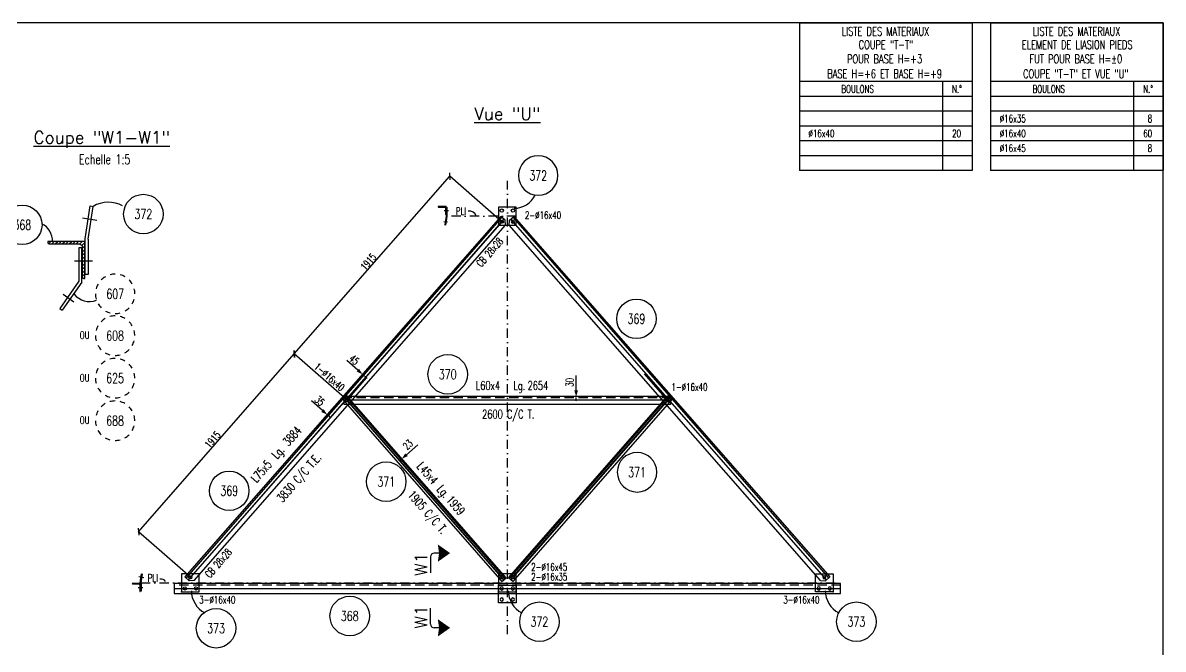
# Model space of a CAD drawing. Extents: x 161763 to 177983, y -133802 to -122322.
# Drawn here: x 168736 to 177983, y -127395 to -122322 of the extents above; entities that cross this region are included whole.
import ezdxf
from ezdxf.enums import TextEntityAlignment as Align

# ---------------------------------------------------------------- set-up
doc = ezdxf.new("R2010")
doc.units = 0
doc.header["$LTSCALE"] = 150
doc.header["$MEASUREMENT"] = 0
doc.linetypes.add('DASHDOT', pattern=[1, 0.5, -0.25, 0, -0.25])
doc.linetypes.add('DASHED', pattern=[0.75, 0.5, -0.25])
doc.layers.get('0').update_dxf_attribs({"linetype": 'CONTINUOUS'})
for name, color, linetype in [('ASSI', 6, 'CONTINUOUS'), ('BOLLINI_1', 7, 'CONTINUOUS'), ('FORI', 2, 'CONTINUOUS'), ('LINEA_ANG', 2, 'CONTINUOUS'), ('LINEE_PIASTRE', 2, 'CONTINUOUS'), ('LM', 7, 'CONTINUOUS'), ('LP', 3, 'CONTINUOUS'), ('LS', 7, 'CONTINUOUS'), ('LSP', 3, 'CONTINUOUS'), ('MZ', 6, 'DASHDOT'), ('PIASTRE', 5, 'CONTINUOUS'), ('QT_MAL', 7, 'CONTINUOUS'), ('QT_MPR', 7, 'CONTINUOUS'), ('TRAT-Y', 7, 'DASHED')]:
    doc.layers.add(name, color=color, linetype=linetype)
doc.styles.add('QUOTE', font='ROMANS8.SHX', dxfattribs={"width": 0.7})
doc.styles.add('RD', font='ROMAND8.SHX', dxfattribs={"width": 0.7})
doc.styles.add('RQL', font='ROMANS8.SHX', dxfattribs={"width": 0.7})
doc.styles.add('RS', font='ROMANS8.shx', dxfattribs={"width": 0.7})
doc.styles.get("Standard").update_dxf_attribs({"font": 'ROMANS8.SHX', "width": 0.7})
doc.dimstyles.new('FRECCE1', dxfattribs={"dimtxt": 60, "dimasz": 6.6667, "dimexe": 0, "dimexo": 0, "dimgap": 1, "dimtad": 1, "dimzin": 0, "dimdsep": 46, "dimtxsty": 'RS', "dimblk1": 'QUOTP', "dimblk2": 'QUOTF', "dimsah": 1, "dimcen": 0, "dimclrd": 2, "dimclre": 2, "dimclrt": 7, "dimadec": 0, "dimazin": 0, "dimtfac": 1, "dimtix": 1, "dimtmove": 2, "dimatfit": 3, "dimldrblk": 'QUOTP', "dimfxl": 1, "dimtolj": 1, "dimtzin": 0, "dimarcsym": 0})
doc.dimstyles.new('TRATTO', dxfattribs={"dimscale": 0, "dimtxt": 60, "dimasz": 40, "dimexe": 0, "dimexo": 0, "dimgap": 10, "dimtad": 1, "dimrnd": 0.5, "dimdsep": 46, "dimtxsty": 'RS', "dimblk1": 'OBLIQUE', "dimblk2": 'OBLIQUE', "dimsah": 1, "dimcen": 0.09, "dimclrd": 2, "dimclre": 2, "dimclrt": 7, "dimadec": 0, "dimazin": 0, "dimtfac": 1, "dimtix": 1, "dimtmove": 2, "dimatfit": 3, "dimfxl": 1, "dimtolj": 1, "dimtzin": 0, "dimarcsym": 0})

# ---------------------------------------------------------------- blocks, each defined once
blk = doc.blocks.new('ASSE98')
blk.add_line((0, 0), (1, 0))
at = {"color": 7, "style": 'QUOTE', "width": 0.5, "flags": 1}
for tag, p in [('TI', (1.3831, 6.8273)), ('DI_S', (1.3831, 6.4218)), ('D_S', (1.3831, 6.0209)), ('E_S', (1.3831, 5.6806)), ('NFORI', (1.3645, 5.2979)), ('ALAR', (1.3635, 4.9325)), ('FAM', (1.3775, 4.5465)), ('ALA', (1.3831, 4.1926)), ('DISP2', (1.3831, 3.8497)), ('DISP1', (1.3831, 3.5069)), ('PINZAF', (1.3831, 3.164)), ('PINZAI', (1.3831, 2.8211)), ('TRP', (1.3831, 2.4783)), ('NP', (1.3831, 2.1354)), ('SV', (1.3831, 1.7926)), ('PESO', (1.3831, 1.4497)), ('QUA', (1.3831, 1.1069)), ('LUN', (1.3831, 0.764)), ('PROF', (1.3831, 0.4211)), ('POS', (1.3831, 0.0783))]:
    blk.add_attdef(tag, p, '', height=0.2, dxfattribs=at)
at = {"color": 7, "flags": 1}
for tag, p in [('LAV1', (3.0743, 6.8285)), ('LAV2', (3.0743, 6.4951)), ('LAV3', (3.0743, 6.1618)), ('LAV4', (3.0743, 5.8285)), ('LAV5', (3.0743, 5.4951)), ('LAV6', (3.0743, 5.1618)), ('LAV7', (3.0743, 4.8285)), ('LAV8', (3.0743, 4.4951)), ('LAV9', (3.0743, 4.1618)), ('LAV10', (3.0743, 3.8285))]:
    blk.add_attdef(tag, p, '', height=0.2, dxfattribs=at)
blk = doc.blocks.new('16')
blk.add_circle((0, 0), 1)
blk = doc.blocks.new('MRKR_98')
blk.add_point((0, 0))
at = {"color": 7, "style": 'QUOTE', "width": 0.5, "flags": 1}
for tag, p in [('AUX2', (3.71, 4.93)), ('NFORI', (3.72, 5.3)), ('TI', (3.73, 6.83)), ('DI_S', (3.73, 6.42)), ('D_S', (3.73, 6.02)), ('E_S', (3.73, 5.68)), ('FAM', (3.73, 4.55)), ('AUX1', (3.73, 4.19)), ('COMMESSA', (3.73, 3.85)), ('MD', (3.73, 3.51)), ('MP', (3.73, 3.16)), ('LARGHEZZA', (3.73, 2.82)), ('SPESSORE', (3.73, 2.48)), ('NP', (3.73, 2.14)), ('SV', (3.73, 1.79)), ('PESO', (3.73, 1.45)), ('QUA', (3.73, 1.11)), ('LUN', (3.73, 0.76)), ('PROF', (3.73, 0.42)), ('POS', (3.73, 0.08))]:
    blk.add_attdef(tag, p, '', height=0.2, dxfattribs=at)
at = {"color": 7, "flags": 1}
for tag, p in [('LAV1', (5.26, 6.88)), ('LAV2', (5.26, 6.55)), ('LAV3', (5.26, 6.21)), ('LAV4', (5.26, 5.88)), ('LAV5', (5.26, 5.55)), ('LAV6', (5.26, 5.21)), ('LAV7', (5.26, 4.88)), ('LAV8', (5.26, 4.55)), ('LAV9', (5.26, 4.21)), ('LAV10', (5.26, 3.88))]:
    blk.add_attdef(tag, p, '', height=0.2, dxfattribs=at)
blk = doc.blocks.new('xxx')
blk.add_circle((0, 0), 8)
at = {"color": 3, "style": 'RQL', "width": 0.7}
blk.add_attdef('POS', text='', height=4, dxfattribs=at).set_placement((0, 0), align=Align.MIDDLE)
at = {"style": 'RQL', "width": 0.7, "flags": 1}
for tag, p in [('POS1', (-0.39, -5.42)), ('TIPO', (-0.39, -8.66))]:
    blk.add_attdef(tag, p, '', height=2, dxfattribs=at)
blk = doc.blocks.new('QUOTP')
at = {"layer": 'ASSI', "color": 2, "const_width": 1.07}
blk.add_lwpolyline([(-0.5, 0, 1), (0.5, 0, 1)], format="xyb", close=True, dxfattribs=at)
blk = doc.blocks.new('QUOTF')
at = {"layer": 'LS', "color": 2}
blk.add_line((7.5, 0), (25.5, 0), dxfattribs=at)
blk.add_solid([(7.5, 2.25), (0, 0), (7.5, -2.25)], dxfattribs=at)
blk = doc.blocks.new('*D60')
at = {"layer": 'QT_MAL', "color": 2, "lineweight": -2, "transparency": 16777216}
blk.add_line((173222.6, -125373.2), (173222.6, -125356.6), dxfattribs=at)
at = {"layer": 'QT_MAL', "color": 2, "lineweight": -2, "transparency": 16777216, "xscale": 6.6667, "yscale": 6.6667, "zscale": 6.6667}
for name, p, rotation in [('QUOTF', (173222.6, -125349.9), 90.00000000000031), ('QUOTP', (173222.6, -125379.9), 270.0000000000003)]:
    blk.add_blockref(name, p, dxfattribs=dict(at, rotation=rotation))
at = {"layer": 'QT_MAL', "color": 7, "transparency": 16777216, "insert": (173170.1, -125234.4), "char_height": 60, "attachment_point": 5, "rotation": 90, "style": 'RS'}
blk.add_mtext('\\A1;30', dxfattribs=at)
blk = doc.blocks.new('*D61')
at = {"layer": 'QT_MAL', "color": 2, "lineweight": -2, "transparency": 16777216}
blk.add_line((171518.9, -125194), (171495.1, -125173.1), dxfattribs=at)
at = {"layer": 'QT_MAL', "color": 2, "lineweight": -2, "transparency": 16777216, "xscale": 6.6667, "yscale": 6.6667, "zscale": 6.6667}
for name, p, rotation in [('QUOTF', (171490.1, -125168.7), 138.758625693155), ('QUOTP', (171524, -125198.4), 318.758625693155)]:
    blk.add_blockref(name, p, dxfattribs=dict(at, rotation=rotation))
at = {"layer": 'QT_MAL', "color": 7, "transparency": 16777216, "insert": (171423.4, -125051.6), "char_height": 60, "attachment_point": 5, "rotation": 318.75863, "style": 'RS'}
blk.add_mtext('\\A1;45', dxfattribs=at)
blk = doc.blocks.new('*D62')
at = {"layer": 'QT_MAL', "color": 2, "lineweight": -2, "transparency": 16777216}
blk.add_line((171224.6, -125514.5), (171208.4, -125500.2), dxfattribs=at)
at = {"layer": 'QT_MAL', "color": 2, "lineweight": -2, "transparency": 16777216, "xscale": 6.6667, "yscale": 6.6667, "zscale": 6.6667}
for name, p, rotation in [('QUOTF', (171203.3, -125495.8), 138.758625693155), ('QUOTP', (171229.7, -125518.9), 318.758625693155)]:
    blk.add_blockref(name, p, dxfattribs=dict(at, rotation=rotation))
at = {"layer": 'QT_MAL', "color": 7, "transparency": 16777216, "insert": (171142.6, -125384.9), "char_height": 60, "attachment_point": 5, "rotation": 318.75863, "style": 'RS'}
blk.add_mtext('\\A1;35', dxfattribs=at)
blk = doc.blocks.new('*D63')
at = {"layer": 'QT_MAL', "color": 2, "lineweight": -2, "transparency": 16777216}
blk.add_line((171797.5, -125864), (171804.8, -125857.6), dxfattribs=at)
at = {"layer": 'QT_MAL', "color": 2, "lineweight": -2, "transparency": 16777216, "xscale": 6.6667, "yscale": 6.6667, "zscale": 6.6667}
for name, p, rotation in [('QUOTF', (171809.8, -125853.2), 41.20202957167411), ('QUOTP', (171792.5, -125868.4), 221.2020295716741)]:
    blk.add_blockref(name, p, dxfattribs=dict(at, rotation=rotation))
at = {"layer": 'QT_MAL', "color": 7, "transparency": 16777216, "insert": (171857.7, -125738.9), "char_height": 60, "attachment_point": 5, "rotation": 41.20203, "style": 'RS'}
blk.add_mtext('\\A1;23', dxfattribs=at)
blk = doc.blocks.new('_OBLIQUE')
at = {"color": 0, "linetype": 'ByBlock'}
blk.add_line((-0.5, -0.5), (0.5, 0.5), dxfattribs=at)
blk = doc.blocks.new('*D22')
at = {"layer": 'QT_MPR', "color": 2, "lineweight": -2, "transparency": 16777216}
for p, q in [((169674.3, -126444.6), (170936.8, -125004.6)), ((171364.8, -125379.9), (170936.8, -125004.6)), ((170094.9, -126813.3), (169674.3, -126444.6))]:
    blk.add_line(p, q, dxfattribs=at)
at = {"layer": 'QT_MPR', "color": 2, "lineweight": -2, "transparency": 16777216, "xscale": 40, "yscale": 40, "zscale": 40}
for p, rotation in [((170936.8, -125004.6), 48.75862569315498), ((169674.3, -126444.6), 228.758625693155)]:
    blk.add_blockref('_OBLIQUE', p, dxfattribs=dict(at, rotation=rotation))
at = {"layer": 'QT_MPR', "color": 7, "transparency": 16777216, "insert": (170275.5, -125698.2), "char_height": 60, "attachment_point": 5, "rotation": 48.75863, "style": 'RS'}
blk.add_mtext('\\A1;1915', dxfattribs=at)
blk = doc.blocks.new('*D23')
at = {"layer": 'QT_MPR', "color": 2, "lineweight": -2, "transparency": 16777216}
for p, q in [((170936.8, -125004.6), (172199.2, -123564.6)), ((172619.8, -123933.3), (172199.2, -123564.6)), ((171364.8, -125379.9), (170936.8, -125004.6))]:
    blk.add_line(p, q, dxfattribs=at)
at = {"layer": 'QT_MPR', "color": 2, "lineweight": -2, "transparency": 16777216, "xscale": 40, "yscale": 40, "zscale": 40}
for p, rotation in [((172199.2, -123564.6), 48.75862569315498), ((170936.8, -125004.6), 228.758625693155)]:
    blk.add_blockref('_OBLIQUE', p, dxfattribs=dict(at, rotation=rotation))
at = {"layer": 'QT_MPR', "color": 7, "transparency": 16777216, "insert": (171537.9, -124258.2), "char_height": 60, "attachment_point": 5, "rotation": 48.75863, "style": 'RS'}
blk.add_mtext('\\A1;1915', dxfattribs=at)
blk = doc.blocks.new('bull')
at = {"style": 'RS', "width": 0.7, "flags": 1}
for tag, p in [('NN', (-12.25, 0)), ('DIAMETRO', (0, -4.86)), ('SERRAGGIO', (0, -9.71)), ('LUNGHEZZA', (0, -14.57)), ('NB', (0, -19.43)), ('TIPO', (0, -24.12)), ('EL', (-0.14, -29))]:
    blk.add_attdef(tag, p, '', height=3, dxfattribs=at)
at = {"style": 'RS', "width": 0.7}
blk.add_attdef('BULLONE', (0, 0), '', height=3, dxfattribs=at)
blk = doc.blocks.new('zzz')
at = {"linetype": 'Continuous'}
for start, end in [(120, 135), (90, 105), (60, 75), (30, 45), (180, 195), (150, 165), (0, 15), (210, 225), (330, 345), (240, 255), (270, 285), (300, 315)]:
    blk.add_arc((0, 0), 8, start, end, dxfattribs=at)
at = {"color": 3, "style": 'RQL', "width": 0.7}
blk.add_attdef('POS1', text='', height=4, dxfattribs=at).set_placement((0, 0), align=Align.MIDDLE)
at = {"style": 'RQL', "width": 0.7, "flags": 1}
blk.add_attdef('TIPO', (0, -8), '', height=3, dxfattribs=at)

msp = doc.modelspace()

# ---------------------------------------------------------------- hatches: boundary and pattern name
at = {"layer": 'LS'}
h = msp.add_hatch(dxfattribs=at)
h.set_pattern_fill('_U', color=6, scale=5, angle=225, style=0, pattern_type=0)
h.set_pattern_definition([(225, (263211.027, -138182.0707), (3.5355339, -3.5355339), [])])
edge = h.paths.add_edge_path()
edge.add_line((172168.001, -123810.295), (172103.001, -123810.295))
edge.add_line((172103.001, -123810.295), (172103.001, -123811.295))
edge.add_arc((172106.001, -123811.295), 3, 180, 270)
edge.add_line((172106.001, -123814.295), (172158.001, -123814.295))
edge.add_arc((172158.001, -123820.295), 6, 360, 450, ccw=False)
edge.add_line((172164.001, -123820.295), (172164.001, -123872.295))
edge.add_arc((172167.001, -123872.295), 3, 180, 270)
edge.add_line((172167.001, -123875.295), (172168.001, -123875.295))
edge.add_line((172168.001, -123875.295), (172168.001, -123810.295))
h = msp.add_hatch(dxfattribs=at)
h.set_pattern_fill('_U', color=6, scale=20, angle=225, style=0, pattern_type=0)
h.set_pattern_definition([(225, (1268993.39, -348983.074), (14.14213562, -14.14213562), [])])
edge = h.paths.add_edge_path()
edge.add_line((169238.004, -124093.72), (168938.004, -124093.72))
edge.add_line((168938.004, -124093.72), (168938.004, -124100.72))
edge.add_arc((168951.004, -124100.72), 13, 180, 270)
edge.add_line((168951.004, -124113.72), (169192.004, -124113.72))
edge.add_arc((169192.004, -124139.72), 26, 360, 450, ccw=False)
edge.add_line((169218.004, -124139.72), (169218.004, -124380.72))
edge.add_arc((169231.004, -124380.72), 13, 180, 270)
edge.add_line((169231.004, -124393.72), (169238.004, -124393.72))
edge.add_line((169238.004, -124393.72), (169238.004, -124093.72))
h = msp.add_hatch(dxfattribs=at)
h.set_pattern_fill('_U', color=6, scale=5, angle=225, style=0, pattern_type=0)
h.set_pattern_definition([(225, (260667.8845, -141235.0707), (3.5355339, -3.5355339), [])])
edge = h.paths.add_edge_path()
edge.add_line((169688.349, -126863.295), (169623.349, -126863.295))
edge.add_line((169623.349, -126863.295), (169623.349, -126864.295))
edge.add_arc((169626.349, -126864.295), 3, 180, 270)
edge.add_line((169626.349, -126867.295), (169678.349, -126867.295))
edge.add_arc((169678.349, -126873.295), 6, 360, 450, ccw=False)
edge.add_line((169684.349, -126873.295), (169684.349, -126925.295))
edge.add_arc((169687.349, -126925.295), 3, 180, 270)
edge.add_line((169687.349, -126928.295), (169688.349, -126928.295))
edge.add_line((169688.349, -126928.295), (169688.349, -126863.295))

# ---------------------------------------------------------------- linework, layer by layer
at = {"layer": 'LINEA_ANG'}
for p, q in [((172611.263, -123889.919), (170050.804, -126810.451)), ((172646.605, -123920.903), (172611.263, -123889.919)), ((172682.96, -123920.903), (172718.301, -123889.919)), ((172718.301, -123889.919), (175278.76, -126810.451)), ((170125.658, -126838.839), (172649.2, -123960.416)), ((172649.2, -123960.416), (172646.605, -123920.903)), ((172680.364, -123960.416), (172682.96, -123920.903)), ((175203.906, -126838.839), (172680.364, -123960.416)), ((171364.448, -125344.524), (171330.59, -125374.166)), ((171330.59, -125374.166), (172621.015, -126848.101)), ((173991.725, -125349.887), (171337.725, -125349.887)), ((171337.725, -125349.887), (171337.725, -125409.887)), ((172654.872, -126818.459), (171364.448, -125344.524)), ((172674.692, -126818.459), (173965.117, -125344.524)), ((173998.974, -125374.166), (172708.549, -126848.101)), ((173965.117, -125344.524), (173998.974, -125374.166)), ((173991.725, -125409.887), (173991.725, -125349.887)), ((171337.725, -125409.887), (173991.725, -125409.887)), ((175366.857, -126863.295), (169962.857, -126863.295)), ((169962.857, -126863.295), (169962.857, -126943.295)), ((170050.804, -126810.451), (170086.145, -126841.435)), ((170125.658, -126838.839), (170086.145, -126841.435)), ((172621.015, -126848.101), (172654.872, -126818.459)), ((172708.549, -126848.101), (172674.692, -126818.459)), ((175203.906, -126838.839), (175243.419, -126841.435)), ((175278.76, -126810.451), (175243.419, -126841.435)), ((175366.857, -126943.295), (175366.857, -126863.295)), ((169962.857, -126943.295), (175366.857, -126943.295))]:
    msp.add_line(p, q, dxfattribs=at)
at = {"layer": 'LINEA_ANG', "color": 2}
for p, q in [((172619.911, -123897.501), (170059.451, -126818.032)), ((172709.653, -123897.501), (175270.113, -126818.032)), ((172648.477, -126824.058), (171358.052, -125350.123)), ((172681.087, -126824.058), (173971.512, -125350.123))]:
    msp.add_line(p, q, dxfattribs=at)
at = {"layer": 'LINEE_PIASTRE'}
for p, q in [((172736.782, -123816.295), (172592.782, -123816.295)), ((172592.782, -123816.295), (172592.782, -123960.295)), ((172736.782, -123960.295), (172736.782, -123816.295)), ((172592.782, -123960.295), (172736.782, -123960.295)), ((170166.857, -126786.295), (170022.857, -126786.295)), ((170022.857, -126786.295), (170022.857, -126930.295)), ((170166.857, -126930.295), (170166.857, -126786.295)), ((172736.782, -126786.295), (172592.782, -126786.295)), ((172592.782, -126786.295), (172592.782, -126930.295)), ((172736.782, -126930.295), (172736.782, -126786.295)), ((175162.707, -126930.295), (175162.707, -126786.295)), ((175162.707, -126786.295), (175306.707, -126786.295)), ((175306.707, -126786.295), (175306.707, -126930.295)), ((170022.857, -126930.295), (170166.857, -126930.295)), ((172592.782, -126876.295), (172736.782, -126876.295)), ((172592.782, -127020.295), (172592.782, -126876.295)), ((172592.782, -126930.295), (172736.782, -126930.295)), ((172736.782, -126876.295), (172736.782, -127020.295)), ((175306.707, -126930.295), (175162.707, -126930.295)), ((172736.782, -127020.295), (172592.782, -127020.295))]:
    msp.add_line(p, q, dxfattribs=at)
at = {"layer": 'LP'}
for p, q in [((175032.683, -122322.455), (175032.683, -123518.371)), ((175032.683, -122322.455), (176432.683, -122322.455)), ((176432.683, -122322.455), (176432.683, -123518.371)), ((176582.683, -122322.455), (176582.683, -123518.371)), ((176582.683, -122322.455), (177982.683, -122322.455)), ((177982.683, -122322.455), (177982.683, -123518.371)), ((176432.683, -122798.439), (175032.683, -122798.439)), ((177982.683, -122798.439), (176582.683, -122798.439)), ((176432.683, -122918.422), (175032.683, -122918.422)), ((177982.683, -122918.422), (176582.683, -122918.422)), ((176432.683, -123518.371), (175032.683, -123518.371)), ((177982.683, -123518.371), (176582.683, -123518.371))]:
    msp.add_line(p, q, dxfattribs=at)
at = {"layer": 'LS', "color": 3}
for p, q in [((176192.413, -122798.439), (176192.413, -123518.371)), ((176192.413, -122798.439), (176192.413, -123518.371)), ((177742.413, -122798.439), (177742.413, -123518.371)), ((177742.413, -122798.439), (177742.413, -123518.371))]:
    msp.add_line(p, q, dxfattribs=at)
at = {"layer": 'LS', "color": 6}
for p, q in [((176432.683, -123038.405), (175032.683, -123038.405)), ((177982.683, -123038.405), (176582.683, -123038.405)), ((176432.683, -123158.405), (175032.683, -123158.405)), ((176432.683, -123158.405), (175032.683, -123158.405)), ((177982.683, -123158.405), (176582.683, -123158.405)), ((177982.683, -123158.405), (176582.683, -123158.405)), ((176432.683, -123278.388), (175032.683, -123278.388)), ((177982.683, -123278.388), (176582.683, -123278.388)), ((176432.683, -123398.388), (175032.683, -123398.388)), ((176432.683, -123398.388), (175032.683, -123398.388)), ((177982.683, -123398.388), (176582.683, -123398.388)), ((177982.683, -123398.388), (176582.683, -123398.388)), ((169335.344, -123922.467), (169220.819, -123904.945)), ((172152.905, -123842.795), (172188.062, -123842.795)), ((172619.782, -123933.295), (170094.857, -126813.295)), ((172149.904, -123931.05), (172178.847, -123935.478)), ((169302.273, -124253.72), (169154.056, -124253.72)), ((169062.108, -124521.324), (169149.75, -124582.673)), ((171364.839, -125379.887), (171523.989, -125198.357)), ((173964.725, -125379.887), (173775.676, -125164.252)), ((173964.725, -125379.887), (171364.839, -125379.887)), ((172619.782, -126813.295), (171364.839, -125379.887)), ((172709.782, -126813.295), (173964.725, -125379.887)), ((169717.738, -126816.35), (169677.635, -126810.214)), ((169709.063, -126898.295), (169672.009, -126898.295)), ((169962.707, -126903.295), (175366.707, -126903.295))]:
    msp.add_line(p, q, dxfattribs=at)
at = {"layer": 'LS', "color": 2}
for p, q in [((169242.004, -124071.895), (169282.812, -123805.173)), ((169266.004, -124073.72), (169306.536, -123808.803)), ((169282.812, -123805.173), (169306.536, -123808.803)), ((172168.001, -123888.295), (172157.112, -123959.467)), ((172174.001, -123888.751), (172163.042, -123960.374)), ((172168.001, -123815.795), (172168.001, -123888.295)), ((172168.001, -123815.795), (172174.001, -123815.795)), ((172174.001, -123815.795), (172174.001, -123888.751)), ((172163.042, -123960.374), (172157.112, -123959.467)), ((169242.004, -124361.72), (169242.004, -124071.895)), ((169266.004, -124073.72), (169266.004, -124361.72)), ((169190.004, -124145.72), (169190.004, -124415.546)), ((169214.004, -124145.72), (169190.004, -124145.72)), ((169214.004, -124423.111), (169214.004, -124145.72)), ((169266.004, -124361.72), (169242.004, -124361.72)), ((169190.004, -124415.546), (169036.316, -124635.1)), ((169214.004, -124423.111), (169055.977, -124648.863)), ((169036.316, -124635.1), (169055.977, -124648.863)), ((169688.349, -126857.839), (169699.307, -126786.216)), ((169688.349, -126925.295), (169688.349, -126857.839)), ((169694.349, -126858.295), (169705.238, -126787.123)), ((169694.349, -126858.295), (169694.349, -126925.295)), ((169699.307, -126786.216), (169705.238, -126787.123)), ((169694.349, -126925.295), (169688.349, -126925.295))]:
    msp.add_line(p, q, dxfattribs=at)
at = {"layer": 'LS', "color": 8}
msp.add_lwpolyline([(161762.683, -122322.455), (161762.683, -133802.455), (174482.683, -133802.455), (174482.683, -132202.455), (177982.683, -132202.455), (177982.683, -122322.455), (161762.683, -122322.455)], close=True, dxfattribs=at)
at = {"layer": 'LS', "color": 2}
for points in [[(172168.001, -123810.295), (172103.001, -123810.295), (172103.001, -123811.295, 0.41421356), (172106.001, -123814.295), (172158.001, -123814.295, -0.41421356), (172164.001, -123820.295), (172164.001, -123872.295, 0.41421356), (172167.001, -123875.295), (172168.001, -123875.295)], [(169238.004, -124093.72), (168938.004, -124093.72), (168938.004, -124100.72, 0.41421356), (168951.004, -124113.72), (169192.004, -124113.72, -0.41421356), (169218.004, -124139.72), (169218.004, -124380.72, 0.41421356), (169231.004, -124393.72), (169238.004, -124393.72)], [(169688.349, -126863.295), (169623.349, -126863.295), (169623.349, -126864.295, 0.41421356), (169626.349, -126867.295), (169678.349, -126867.295, -0.41421356), (169684.349, -126873.295), (169684.349, -126925.295, 0.41421356), (169687.349, -126928.295), (169688.349, -126928.295)]]:
    msp.add_lwpolyline(points, format="xyb", close=True, dxfattribs=at)
at = {"layer": 'LS', "color": 6}
for centre, radius, start, end in [((172721.149, -123635.617), 188.508, 269.9178603, 334.3360828), ((169430.345, -124022.684), 247.131, 62.2938219, 120.0651566), ((172360.09, -123901.695), 54.907, 14.1257191, 102.5425194), ((168810.493, -124096.286), 167.53, 0.8773729, 61.1148731), ((169274.017, -124425.063), 154.299, 217.6008596, 292.4191311), ((169856.765, -126868.723), 41.18, 30.3170104, 102.5425194), ((170305.45, -126921.465), 202.58, 180.0995782, 242.5129449), ((172875.376, -126921.465), 202.58, 180.0995782, 242.5129449), ((175445.301, -126921.465), 202.58, 180.0995782, 242.5129449)]:
    msp.add_arc(centre, radius, start, end, dxfattribs=at)
at = {"layer": 'LSP'}
for p, q in [((172041.113, -126647.341), (172041.113, -126777.341)), ((172119.256, -126617.341), (172071.113, -126617.341)), ((172041.113, -127192.693), (172041.113, -127062.693)), ((172119.256, -127222.693), (172071.113, -127222.693))]:
    msp.add_line(p, q, dxfattribs=at)
for centre, start, end in [((172071.113, -126647.341), 90, 180), ((172071.113, -127192.693), 180, 270)]:
    msp.add_arc(centre, 30, start, end, dxfattribs=at)
for points in [[(172201.113, -126617.341), (172101.113, -126547.341), (172111.113, -126617.341)], [(172201.113, -126617.341), (172101.113, -126687.341), (172111.113, -126617.341)], [(172201.113, -127222.693), (172101.113, -127152.693), (172111.113, -127222.693)], [(172201.113, -127222.693), (172101.113, -127292.693), (172111.113, -127222.693)]]:
    msp.add_solid(points, dxfattribs=at)
at = {"layer": 'MZ'}
for p, q in [((172664.782, -127275.002), (172664.782, -123601.049)), ((172736.782, -123888.295), (172168.001, -123888.295)), ((169694.349, -126858.295), (175366.857, -126858.295))]:
    msp.add_line(p, q, dxfattribs=at)
at = {"layer": 'TRAT-Y'}
for p, q in [((173991.725, -125358.887), (171337.725, -125358.887)), ((175366.857, -126875.795), (169962.857, -126875.795))]:
    msp.add_line(p, q, dxfattribs=at)

# ---------------------------------------------------------------- block references
at = {"layer": 'ASSI'}
ref = msp.add_blockref('ASSE98', (172637.581, -123912.993), dxfattribs=dict(at, xscale=3884, zscale=3884, rotation=228.758625693155))
ref.add_attrib('PROF', 'L75x5', (170630.764, -126052.538), dxfattribs={"layer": '0', "color": 2, "height": 70, "rotation": 48.7586257, "style": 'QUOTE', "width": 0.7})
ref.add_attrib('LUN', '3884', (170890.771, -125755.966), dxfattribs={"layer": '0', "color": 2, "height": 70, "rotation": 48.7586257, "style": 'QUOTE', "width": 0.7})
ref.add_attrib('PESO', '3830 C/C T.E.', (170841.356, -126212.208), dxfattribs={"layer": '0', "color": 2, "height": 70, "rotation": 48.7586257, "style": 'QUOTE', "width": 0.7})
ref.add_attrib('SV', 'Lg.', (170798.923, -125860.73), dxfattribs={"layer": '0', "color": 2, "height": 70, "rotation": 48.7586257, "style": 'QUOTE', "width": 0.7})
ref.add_attrib('LAV1', 'CB 28x28', (172452.314, -124305.617), dxfattribs={"layer": '0', "color": 7, "height": 60, "rotation": 48.7586257, "width": 0.7})
ref.add_attrib('LAV2', 'CB 28x28', (170252.275, -126823.194), dxfattribs={"layer": '0', "color": 7, "height": 60, "rotation": 48.7586257, "width": 0.7})
for p, xscale, zscale, rotation in [((175252.442, -126833.524), 3884, 3884, 131.241374306845), ((173982.422, -125359.674), 1959, 1959, 228.7979704283258), ((175366.857, -126863.295), 5403.999999999997, 5403.999999999997, 179.999999999995)]:
    msp.add_blockref('ASSE98', p, dxfattribs=dict(at, xscale=xscale, zscale=zscale, rotation=rotation))
ref = msp.add_blockref('ASSE98', (173991.725, -125379.887), dxfattribs=dict(at, xscale=2654, zscale=2654, rotation=180.0000000000003))
ref.add_attrib('PROF', 'L60x4', (172408.961, -125295.395), dxfattribs={"layer": '0', "color": 2, "height": 70, "style": 'QUOTE', "width": 0.7})
ref.add_attrib('LUN', '2654', (172828.715, -125295.395), dxfattribs={"layer": '0', "color": 2, "height": 70, "style": 'QUOTE', "width": 0.7})
ref.add_attrib('PESO', '2600 C/C T.', (172460.019, -125527.065), dxfattribs={"layer": '0', "color": 2, "height": 70, "style": 'QUOTE', "width": 0.7})
ref.add_attrib('SV', 'Lg.', (172713.769, -125295.395), dxfattribs={"layer": '0', "color": 2, "height": 70, "style": 'QUOTE', "width": 0.7})
ref = msp.add_blockref('ASSE98', (172637.567, -126833.61), dxfattribs=dict(at, xscale=1959, zscale=1959, rotation=131.2020295716742))
ref.add_attrib('PROF', 'L45x4', (171925.992, -125918.222), dxfattribs={"layer": '0', "color": 2, "height": 70, "rotation": 311.2020296, "style": 'QUOTE', "width": 0.7})
ref.add_attrib('LUN', '1959', (172164.564, -126190.721), dxfattribs={"layer": '0', "color": 2, "height": 70, "rotation": 311.2020296, "style": 'QUOTE', "width": 0.7})
ref.add_attrib('PESO', '1905 C/C T.', (171852.367, -126149.02), dxfattribs={"layer": '0', "color": 2, "height": 70, "rotation": 311.2020296, "style": 'QUOTE', "width": 0.7})
ref.add_attrib('SV', 'Lg.', (172088.088, -126103.37), dxfattribs={"layer": '0', "color": 2, "height": 70, "rotation": 311.2020296, "style": 'QUOTE', "width": 0.7})
at = {"layer": 'BOLLINI_1'}
ref = msp.add_blockref('xxx', (172915.16, -123559.084), dxfattribs=dict(at, xscale=-20, yscale=20, zscale=20))
ref.add_attrib('POS', '372', dxfattribs={"layer": '0', "color": 3, "height": 80, "style": 'RQL', "width": 0.7}).set_placement((172915.16, -123559.084), align=Align.MIDDLE)
for p, xscale, yscale, zscale, values in [((169713.359, -123871.095), 19.99800000000225, 19.99800000000225, 19.99800000000225, {'POS': '372'}), ((168731.696, -123958.727), 19.99800000000225, 19.99800000000225, 19.99800000000225, {'POS': '368'}), ((173711.716, -124720.052), 20, 20, 20, {'POS': '369'}), ((172181.12, -125169.301), 20, 20, 20, {'POS': '370'}), ((171682.762, -126038.639), 20, 20, 20, {'POS': '371'}), ((170409.706, -126112.522), 20, 20, 20, {'POS': '369'}), ((171386.479, -127126.679), 20, 20, 20, {'POS': '368'}), ((172924.924, -127172.85), 20, 20, 20, {'POS': '372'}), ((175494.849, -127172.85), 20, 20, 20, {'POS': '373'}), ((170302.747, -127226.174), 20, 20, 20, {'POS': '373'})]:
    msp.add_blockref('xxx', p, dxfattribs=dict(at, xscale=xscale, yscale=yscale, zscale=zscale)).add_auto_attribs(values)
ref = msp.add_blockref('xxx', (173716.298, -125962.463), dxfattribs=dict(at, xscale=-20, yscale=20, zscale=20))
ref.add_attrib('POS', '371', dxfattribs={"layer": '0', "color": 3, "height": 80, "style": 'RQL', "width": 0.7}).set_placement((173716.298, -125962.463), align=Align.MIDDLE)
at = {"layer": 'FORI', "yscale": 13, "zscale": 13}
for p, xscale, rotation in [((172619.782, -123843.295), 13, 44.9999999999959), ((172709.782, -123843.295), 13, 44.9999999999959), ((172619.782, -126813.295), 13, 44.99999999999181), ((172709.782, -126813.295), 13, 44.99999999999181), ((170049.857, -126903.295), 13, 45.00000000000658), ((170139.857, -126903.295), 13, 45.00000000000658), ((172619.782, -126903.295), -13, 134.9999999999983), ((172709.782, -126903.295), -13, 134.9999999999983), ((175189.707, -126903.295), -13, 314.9999999999934), ((175279.707, -126903.295), -13, 314.9999999999934), ((172619.782, -126993.295), -13, 134.9999999999983), ((172709.782, -126993.295), -13, 134.9999999999983)]:
    msp.add_blockref('16', p, dxfattribs=dict(at, xscale=xscale, rotation=rotation))
for p, xscale in [((172619.782, -123933.295), 13), ((172709.782, -123933.295), -13), ((171364.839, -125379.887), 13), ((173964.725, -125379.887), -13), ((170094.857, -126813.295), 13), ((175234.707, -126813.295), -13)]:
    msp.add_blockref('16', p, dxfattribs=dict(at, xscale=xscale))
at = {"layer": 'LS', "color": 7, "xscale": 20, "yscale": 20, "zscale": 20}
for p, values in [((172807.488, -123910.564), {'BULLONE': '2-%%c16x40                '}), ((173994.722, -125302.293), {'BULLONE': '1-%%c16x40                '}), ((172857.751, -126759.8), {'BULLONE': '2-%%c16x45                '}), ((172857.751, -126839.8), {'BULLONE': '2-%%c16x35                '}), ((170165.935, -127025.135), {'BULLONE': '3-%%c16x40                '}), ((174902.549, -127025.135), {'BULLONE': '3-%%c16x40                '})]:
    msp.add_blockref('bull', p, dxfattribs=at).add_auto_attribs(values)
at = {"layer": 'LS', "color": 6, "xscale": 19.99999994994134, "yscale": 19.99999994994134, "zscale": 19.99999994994134}
for p, values in [((169485.308, -124517.907), {'POS1': '607'}), ((169484.139, -124856.176), {'POS1': '608'}), ((169484.139, -125200.632), {'POS1': '625'}), ((169484.139, -125545.087), {'POS1': '688'})]:
    msp.add_blockref('zzz', p, dxfattribs=at).add_auto_attribs(values)
at = {"layer": 'LS', "color": 7, "xscale": 20, "yscale": 20, "zscale": 20, "rotation": 318.7586256931548}
msp.add_blockref('bull', (171091.454, -125116.972), dxfattribs=at).add_auto_attribs({'BULLONE': '1-%%c16x40                '})
at = {"layer": 'PIASTRE', "xscale": 20, "yscale": 20, "zscale": 20}
for p in [(172592.782, -123960.295), (170022.857, -126930.295), (172592.782, -126930.295), (175306.707, -126930.295)]:
    msp.add_blockref('MRKR_98', p, dxfattribs=at)
at = {"layer": 'PIASTRE', "xscale": 20, "yscale": 20, "zscale": 20, "rotation": 180}
msp.add_blockref('MRKR_98', (172592.782, -126876.295), dxfattribs=at)

# ---------------------------------------------------------------- texts
at = {"layer": 'LM', "style": 'RD', "width": 0.7}
for s, p in [('LISTE DES MATERIAUX', (175730.992, -122391.54)), ('LISTE DES MATERIAUX', (177280.992, -122391.54)), ('COUPE "T-T"', (175734.907, -122499.542)), ('ELEMENT DE LIASION PIEDS', (177284.907, -122499.542)), ('POUR BASE H=+3', (175724.137, -122615.002)), ('FUT POUR BASE H=%%P0', (177274.137, -122615.002)), ('BASE H=+6 ET BASE H=+9', (175724.137, -122734.985)), ('COUPE "T-T" ET VUE "U"', (177274.137, -122734.985))]:
    msp.add_text(s, height=69.993, dxfattribs=at).set_placement(p, align=Align.MIDDLE)
at = {"layer": 'LM', "linetype": 'ByBlock', "style": 'RS', "width": 0.7}
for p in [(169197.898, -124882.531), (169197.898, -125226.987), (169197.898, -125571.443)]:
    msp.add_text('OU', height=60, dxfattribs=at).set_placement(p)
at = {"layer": 'LM', "char_height": 59.9916, "style": 'RD'}
for s, insert, attachment_point in [('BOULONS', (175373.73, -122858.43), 4), ('N.°', (176349.695, -122858.43), 6), ('BOULONS', (176923.73, -122858.43), 4), ('N.°', (177899.695, -122858.43), 6)]:
    msp.add_mtext(s, dxfattribs=dict(at, insert=insert, attachment_point=attachment_point))
at = {"layer": 'LS', "color": 3, "style": 'RD'}
for s, p in [('%%UVue "U"', (172664.782, -123058.984, -2509.509)), ('%%UCoupe "W1-W1"', (169375.936, -123267.524, -3346.012))]:
    msp.add_text(s, height=100, dxfattribs=at).set_placement(p, align=Align.MIDDLE)
at = {"layer": 'LS', "color": 7, "style": 'RS', "width": 0.7}
for s, height, p in [('∅16x35', 59.9916, (176657.067, -123128.376)), ('∅16x40', 59.9916, (175107.067, -123248.376)), ('∅16x40', 59.9916, (176657.067, -123248.376)), ('∅16x45', 59.9916, (176657.067, -123368.359)), ('Echelle 1:5', 80, (169190.763, -123468.042))]:
    msp.add_text(s, height=height, dxfattribs=at).set_placement(p)
for s, height, p in [('8', 59.992, (177893.406, -123128.376)), ('20', 59.9916, (176343.406, -123248.376)), ('60', 59.9916, (177893.406, -123248.376)), ('8', 59.992, (177893.406, -123368.359))]:
    msp.add_text(s, height=height, dxfattribs=at).set_placement(p, align=Align.RIGHT)
at = {"layer": 'LS', "color": 3, "style": 'RD'}
for p in [(171964.832, -126706.615), (171964.832, -127133.418)]:
    msp.add_text('W1', height=100, rotation=90, dxfattribs=at).set_placement(p, align=Align.MIDDLE)
at = {"layer": 'LS', "color": 7, "char_height": 60, "attachment_point": 5, "style": 'RS'}
for insert in [(172288.923, -123847.159), (169790.607, -126818.764)]:
    msp.add_mtext('\\A1;PLI', dxfattribs=dict(at, insert=insert))

# ---------------------------------------------------------------- dimensions: what is measured, and where the dimension line sits
at = {"layer": 'QT_MAL'}
for base, p1, p2, angle, text, picture, middle in [((171490.115, -125168.733), (171523.952, -125198.398), (171490.115, -125168.733), 318.7586257, '45', '*D61', (171423.382, -125051.617)), ((173222.643, -125349.887), (173222.643, -125379.887), (173222.643, -125349.887), 90, '30', '*D60', (173170.087, -125234.358)), ((171203.343, -125495.833), (171229.661, -125518.906), (171203.343, -125495.833), 318.7586257, '35', '*D62', (171142.587, -125384.886)), ((171809.825, -125853.238), (171792.52, -125868.388), (171809.825, -125853.238), 41.2020296, '23', '*D63', (171857.689, -125738.862))]:
    dim = msp.add_linear_dim(base=base, p1=p1, p2=p2, angle=angle, text=text, dimstyle='FRECCE1', dxfattribs=at)
    dim.commit()
    dim.dimension.update_dxf_attribs({"geometry": picture, "text_midpoint": middle, "dimtype": 160})
at = {"layer": 'QT_MPR'}
for base, p1, p2, picture, middle in [((172199.242, -123564.603), (171364.839, -125379.887), (172619.782, -123933.295), '*D23', (171537.933, -124258.234)), ((170936.779, -125004.603), (170094.857, -126813.295), (171364.839, -125379.887), '*D22', (170275.47, -125698.234))]:
    dim = msp.add_linear_dim(base=base, p1=p1, p2=p2, angle=48.7586257, text='1915', dimstyle='TRATTO', override={"dimscale": 1}, dxfattribs=at)
    dim.commit()
    dim.dimension.update_dxf_attribs({"geometry": picture, "text_midpoint": middle, "dimtype": 160})

doc.saveas('drawing.dxf')
